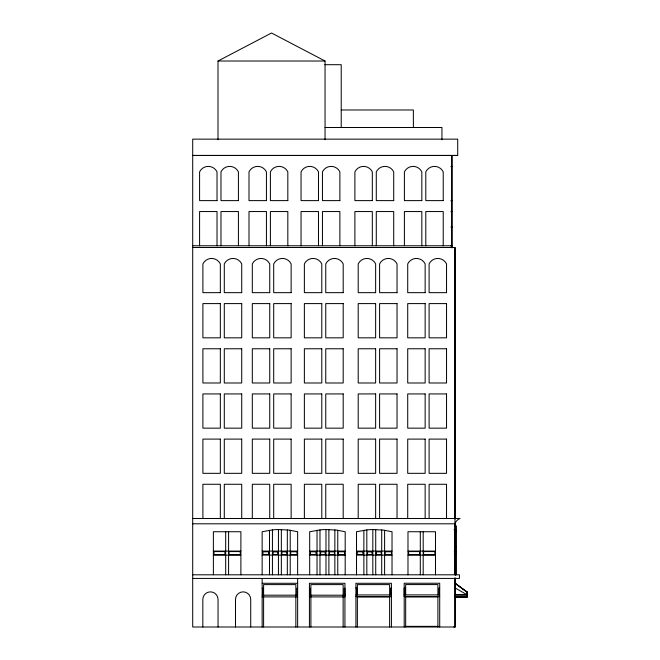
<?xml version="1.0" encoding="UTF-8"?>
<svg xmlns="http://www.w3.org/2000/svg" width="660" height="660" viewBox="0 0 660 660"><rect width="100%" height="100%" fill="white"/><g stroke="black" fill="none" stroke-linecap="round" stroke-linejoin="round"><path stroke-width="0.99" d="M455.037 578.424L455.037 627L192.703 627L192.712 139.144L457.71 139.144L457.71 155.446L192.712 155.446L457.71 155.446M218.006 139.73L218.006 61.017L271.524 33L325.05 61.017L325.05 139.738M297.643 574.802L297.643 531.737L288.841 530.071L278.446 529.543A54.227 54.227 0 0 0 272.432 529.922L262.144 531.737L262.144 574.802M345.188 574.802L345.188 531.737L336.377 530.071L325.99 529.543A54.227 54.227 0 0 0 319.976 529.922L309.688 531.737L309.688 574.802M392.024 574.802L392.024 531.737L383.221 530.071L372.826 529.543A54.227 54.227 0 0 0 366.82 529.922L356.524 531.737L356.524 574.802M218.006 61.017L325.05 61.017M324.802 64.697L341.22 64.697L341.22 127.405M341.22 109.981L413.374 109.981L413.374 127.405M325.05 127.495L441.944 127.495L441.944 139.738M450.846 166.551L452.059 166.543M450.846 200.772L452.059 200.772M450.846 211.72L452.059 211.703M450.846 227.048L452.059 227.048M192.712 245.776L451.729 245.776M450.846 245.941L452.059 245.941M192.703 247.492L455.045 247.492L454.971 574.802M192.703 518.488L460.045 518.488A8.398 8.398 0 0 0 455.185 523.207L454.971 523.801L192.703 523.801M454.971 525.83L456.184 525.83L456.184 574.802M454.121 529.543L456.184 529.543M454.369 529.914L456.184 529.922M454.369 530.285L456.184 530.285M454.369 531.737L454.971 531.737M455.738 531.737L456.184 531.737M455.738 547.239L456.184 547.239M213.378 551.083L240.892 551.083M262.144 551.083L297.643 551.083M309.688 551.083L345.188 551.083M356.524 551.083L392.024 551.083M407.987 551.083L435.501 551.083M454.369 551.083L456.184 551.083M454.369 551.587L454.971 551.587M454.369 551.793L456.184 551.768L454.369 551.9M454.369 554.449L456.184 554.499M456.184 554.614L454.369 554.672L454.971 554.73M213.378 555.11L240.892 555.11M262.144 555.11L297.643 555.11M309.688 555.11L345.188 555.11M356.524 555.11L392.024 555.11M407.987 555.11L435.501 555.11M454.369 555.11L456.184 555.11M192.703 574.802L459.442 574.802L459.442 578.424L192.703 578.424M262.144 583.283L297.643 583.283M439.684 587.977L438.966 587.977L438.966 594.899M355.897 588.01L356.623 588.01L356.623 594.94M262.144 588.258L262.87 588.258L262.87 595.188M297.643 588.258L296.917 588.258L296.917 595.188M309.441 588.283L310.159 588.283L310.159 595.213M467.296 594.841L455.103 594.841L455.103 596.656L467.296 596.656M355.897 594.94L391.405 594.94M404.184 594.899L439.684 594.899M455.103 594.94L467.296 594.94L455.103 587.911M262.144 595.188L297.643 595.188M309.424 595.188L344.941 595.213M355.897 596.656L391.405 596.656L391.405 588.01L390.679 588.01L390.679 594.94M439.684 596.623L404.184 596.623L404.184 587.977L404.91 587.977L404.91 594.899M455.037 596.78L467.296 596.78M262.144 596.904L297.643 596.904M309.424 596.904L344.941 596.929L344.941 588.283L344.215 588.283L344.215 595.213M455.037 596.904L467.296 596.904M455.037 596.962L467.296 596.962L467.296 592.045M405.669 626.356L437.91 626.356M453.824 626.901L455.037 626.901M455.037 583.159L467.296 592.102M467.296 592.226L455.037 583.283L466.859 592.102L466.859 596.904M454.954 247.5L455.012 519.016M455.012 523.124L455.012 526.21M455.02 577.632L455.037 627M455.738 525.83L455.738 574.802M455.532 529.518L455.532 574.802M455.334 529.518L455.334 574.802M455.103 525.83L455.103 574.802M454.501 551.083L454.501 555.11M452.059 155.446L452.059 247.929M451.729 155.446L451.729 247.492M446.539 518.488L446.539 484.267L429.107 484.267L429.107 518.488M443.223 245.776L443.223 211.555L425.791 211.555L425.791 245.776M439.709 626.967L439.709 583.25L404.2 583.25L404.2 626.967M437.91 595.155L437.91 584.578L405.669 584.578L405.669 595.155M437.91 626.967L437.91 596.871L405.669 596.871L405.669 626.967M435.501 574.802L435.501 531.737L407.987 531.737L407.987 574.802M425.147 518.488L425.147 484.267L407.715 484.267L407.715 518.488M423.192 531.737L423.192 574.802M421.831 245.776L421.831 211.555L404.398 211.555L404.398 245.776M420.296 531.737L420.296 574.802M397.031 518.488L397.031 484.267L379.599 484.267L379.599 518.488M393.715 245.776L393.715 211.555L376.282 211.555L376.282 245.776M391.421 627L391.421 583.283L355.913 583.283L355.913 627M389.623 595.188L389.623 584.611L357.382 584.611L357.382 595.188M389.623 627L389.623 596.904L357.382 596.904L357.382 627M384.599 530.277L384.599 574.802M381.703 529.914L381.703 574.802M375.639 518.488L375.639 484.267L358.207 484.267L358.207 518.488M375.721 529.543L375.721 574.802M372.826 529.543L372.826 574.802M372.322 245.776L372.322 211.555L354.89 211.555L354.89 245.776M366.82 529.922L366.82 574.802M363.874 530.285L363.874 574.802M344.933 627L344.933 583.283L309.424 583.283L309.424 627M343.192 518.488L343.192 484.267L325.76 484.267L325.76 518.488M343.134 627L343.134 584.611L310.893 584.611L310.893 627M339.875 245.776L339.875 211.555L322.443 211.555L322.443 245.776M337.763 530.277L337.763 574.802M334.859 529.914L334.859 574.802M328.886 529.543L328.886 574.802M325.99 529.543L325.99 574.802M321.799 518.488L321.799 484.267L304.367 484.267L304.367 518.488M319.976 529.922L319.976 574.802M318.483 245.776L318.483 211.555L301.051 211.555L301.051 245.776M317.031 530.285L317.031 574.802M297.643 578.424L297.643 627M295.853 627L295.853 584.611L263.604 584.611L263.604 627M291.134 518.488L291.134 484.267L273.702 484.267L273.702 518.488M290.218 530.277L290.218 574.802M287.826 245.776L287.826 211.555L270.394 211.555L270.394 245.776M287.323 529.914L287.323 574.802M281.341 529.543L281.341 574.802M278.446 529.543L278.446 574.802M272.432 529.922L272.432 574.802M269.742 518.488L269.742 484.267L252.31 484.267L252.31 518.488M269.486 530.285L269.486 574.802M266.434 245.776L266.434 211.555L249.001 211.555L249.001 245.776M262.144 578.424L262.144 627M250.726 627L250.726 599.47A7.607 7.607 0 0 0 243.119 591.863A7.607 7.607 0 0 0 235.513 599.47L235.513 627M241.725 518.488L241.725 484.267L224.293 484.267L224.293 518.488M240.892 574.802L240.892 531.737L213.378 531.737L213.378 574.802M238.417 245.776L238.417 211.555L220.984 211.555L220.984 245.776M228.583 531.737L228.583 574.802M225.687 531.737L225.687 574.802M220.333 518.488L220.333 484.267L202.9 484.267L202.9 518.488M218.047 627L218.047 599.47A7.607 7.607 0 0 0 210.441 591.863A7.607 7.607 0 0 0 202.826 599.47L202.826 627M217.024 245.776L217.024 211.555L199.592 211.555L199.592 245.776M217.024 200.615L199.592 200.615L199.592 171.864A9.669 9.669 0 0 1 217.024 171.864L217.024 200.615M238.417 200.615L220.984 200.615L220.984 171.864A9.669 9.669 0 0 1 238.417 171.864L238.417 200.615M266.434 200.615L249.001 200.615L249.001 171.864A9.669 9.669 0 0 1 266.434 171.864L266.434 200.615M287.826 200.615L270.394 200.615L270.394 171.864A9.669 9.669 0 0 1 287.826 171.864L287.826 200.615M318.483 200.615L301.051 200.615L301.051 171.864A9.669 9.669 0 0 1 318.483 171.864L318.483 200.615M339.875 200.615L322.443 200.615L322.443 171.864A9.669 9.669 0 0 1 339.875 171.864L339.875 200.615M372.322 200.615L354.89 200.615L354.89 171.864A9.669 9.669 0 0 1 372.322 171.864L372.322 200.615M393.715 200.615L376.282 200.615L376.282 171.864A9.669 9.669 0 0 1 393.715 171.864L393.715 200.615M421.831 200.615L404.398 200.615L404.398 171.864A9.669 9.669 0 0 1 421.831 171.864L421.831 200.615M443.223 200.615L425.791 200.615L425.791 171.864A9.669 9.669 0 0 1 443.223 171.864L443.223 200.615M220.333 292.661L202.9 292.661L202.9 263.917A9.669 9.669 0 0 1 220.333 263.917L220.333 292.661M241.725 292.661L224.293 292.661L224.293 263.917A9.669 9.669 0 0 1 241.725 263.917L241.725 292.661M269.742 292.661L252.31 292.661L252.31 263.917A9.669 9.669 0 0 1 269.742 263.917L269.742 292.661M291.134 292.661L273.702 292.661L273.702 263.917A9.669 9.669 0 0 1 291.134 263.917L291.134 292.661M321.799 292.661L304.367 292.661L304.367 263.917A9.669 9.669 0 0 1 321.799 263.917L321.799 292.661M343.192 292.661L325.76 292.661L325.76 263.917A9.669 9.669 0 0 1 343.192 263.917L343.192 292.661M375.639 292.661L358.207 292.661L358.207 263.917A9.669 9.669 0 0 1 375.639 263.917L375.639 292.661M397.031 292.661L379.599 292.661L379.599 263.917A9.669 9.669 0 0 1 397.031 263.917L397.031 292.661M425.147 292.661L407.715 292.661L407.715 263.917A9.669 9.669 0 0 1 425.147 263.917L425.147 292.661M446.539 292.661L429.107 292.661L429.107 263.917A9.669 9.669 0 0 1 446.539 263.917L446.539 292.661M220.333 303.6L202.9 303.6L202.9 337.829L220.333 337.829L220.333 303.6M241.725 303.6L224.293 303.6L224.293 337.829L241.725 337.829L241.725 303.6M269.742 303.6L252.31 303.6L252.31 337.829L269.742 337.829L269.742 303.6M291.134 303.6L273.702 303.6L273.702 337.829L291.134 337.829L291.134 303.6M321.799 303.6L304.367 303.6L304.367 337.829L321.799 337.829L321.799 303.6M343.192 303.6L325.76 303.6L325.76 337.829L343.192 337.829L343.192 303.6M375.639 303.6L358.207 303.6L358.207 337.829L375.639 337.829L375.639 303.6M397.031 303.6L379.599 303.6L379.599 337.829L397.031 337.829L397.031 303.6M425.147 303.6L407.715 303.6L407.715 337.829L425.147 337.829L425.147 303.6M446.539 303.6L429.107 303.6L429.107 337.829L446.539 337.829L446.539 303.6M220.333 348.769L202.9 348.769L202.9 382.99L220.333 382.99L220.333 348.769M241.725 348.769L224.293 348.769L224.293 382.99L241.725 382.99L241.725 348.769M269.742 348.769L252.31 348.769L252.31 382.99L269.742 382.99L269.742 348.769M291.134 348.769L273.702 348.769L273.702 382.99L291.134 382.99L291.134 348.769M321.799 348.769L304.367 348.769L304.367 382.99L321.799 382.99L321.799 348.769M343.192 348.769L325.76 348.769L325.76 382.99L343.192 382.99L343.192 348.769M375.639 348.769L358.207 348.769L358.207 382.99L375.639 382.99L375.639 348.769M397.031 348.769L379.599 348.769L379.599 382.99L397.031 382.99L397.031 348.769M425.147 348.769L407.715 348.769L407.715 382.99L425.147 382.99L425.147 348.769M446.539 348.769L429.107 348.769L429.107 382.99L446.539 382.99L446.539 348.769M220.333 393.929L202.9 393.929L202.9 428.159L220.333 428.159L220.333 393.929M241.725 393.929L224.293 393.929L224.293 428.159L241.725 428.159L241.725 393.929M269.742 393.929L252.31 393.929L252.31 428.159L269.742 428.159L269.742 393.929M291.134 393.929L273.702 393.929L273.702 428.159L291.134 428.159L291.134 393.929M321.799 393.929L304.367 393.929L304.367 428.159L321.799 428.159L321.799 393.929M343.192 393.929L325.76 393.929L325.76 428.159L343.192 428.159L343.192 393.929M375.639 393.929L358.207 393.929L358.207 428.159L375.639 428.159L375.639 393.929M397.031 393.929L379.599 393.929L379.599 428.159L397.031 428.159L397.031 393.929M425.147 393.929L407.715 393.929L407.715 428.159L425.147 428.159L425.147 393.929M446.539 393.929L429.107 393.929L429.107 428.159L446.539 428.159L446.539 393.929M220.333 439.098L202.9 439.098L202.9 473.327L220.333 473.327L220.333 439.098M241.725 439.098L224.293 439.098L224.293 473.327L241.725 473.327L241.725 439.098M269.742 439.098L252.31 439.098L252.31 473.327L269.742 473.327L269.742 439.098M291.134 439.098L273.702 439.098L273.702 473.327L291.134 473.327L291.134 439.098M321.799 439.098L304.367 439.098L304.367 473.327L321.799 473.327L321.799 439.098M343.192 439.098L325.76 439.098L325.76 473.327L343.192 473.327L343.192 439.098M375.639 439.098L358.207 439.098L358.207 473.327L375.639 473.327L375.639 439.098M397.031 439.098L379.599 439.098L379.599 473.327L397.031 473.327L397.031 439.098M425.147 439.098L407.715 439.098L407.715 473.327L425.147 473.327L425.147 439.098M446.539 439.098L429.107 439.098L429.107 473.327L446.539 473.327L446.539 439.098M224.945 551.587L214.013 551.587L214.013 554.664L224.945 554.664L224.945 551.587M240.265 551.587L228.979 551.587L228.979 554.73L240.265 554.73L240.265 551.587M419.554 551.587L408.623 551.587L408.623 554.664L419.554 554.664L419.554 551.587M434.874 551.587L423.588 551.587L423.588 554.73L434.874 554.73L434.874 551.587M268.537 551.793L262.927 551.793L262.927 554.449L268.537 554.449L268.537 551.793M297.058 551.768L290.713 551.768L290.713 554.672L297.058 554.672L297.058 551.768M316.082 551.793L310.464 551.793L310.464 554.449L316.082 554.449L316.082 551.793M344.602 551.768L338.258 551.768L338.258 554.672L344.602 554.672L344.602 551.768M362.926 551.793L357.308 551.793L357.308 554.449L362.926 554.449L362.926 551.793M391.438 551.768L385.102 551.768L385.102 554.672L391.438 554.672L391.438 551.768M277.695 551.9L273.108 551.9L273.108 554.499L277.695 554.499L277.695 551.9M286.877 551.842L281.927 551.842L281.927 554.614L286.877 554.614L286.877 551.842M325.24 551.9L320.653 551.9L320.653 554.499L325.24 554.499L325.24 551.9M334.422 551.842L329.472 551.842L329.472 554.614L334.422 554.614L334.422 551.842M372.083 551.9L367.488 551.9L367.488 554.499L372.083 554.499L372.083 551.9M381.265 551.842L376.315 551.842L376.315 554.614L381.265 554.614L381.265 551.842"/></g></svg>
